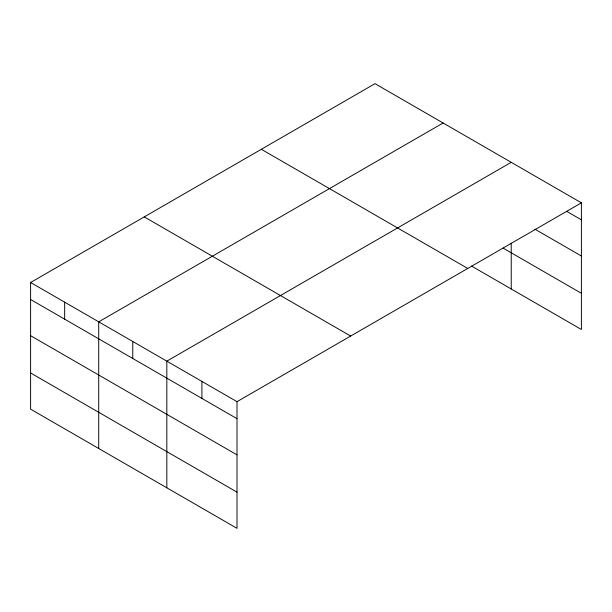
<?xml version="1.0" encoding="UTF-8"?>
<svg xmlns="http://www.w3.org/2000/svg" width="612" height="612" viewBox="0 0 612 612"><rect width="100%" height="100%" fill="white"/><g stroke="black" fill="none" stroke-linecap="round" stroke-linejoin="round"><path stroke-width="0.92" d="M581.4 202.84L374.995 83.668L30.6 282.507L30.6 409.16L237.005 528.332L237.005 401.671L581.4 202.84L581.4 329.493L471.492 266.036M443.111 122.997L98.716 321.836L98.716 448.489M511.227 162.318L166.824 361.157L166.824 487.81M566.712 211.347L581.4 219.83M534.888 229.163L581.4 256.015M503.118 248.105L581.4 293.301M261.347 149.29L467.752 268.454M144.248 216.893L350.653 336.057M30.6 282.507L237.005 401.671M30.6 299.498L237.005 418.669M30.6 335.69L237.005 454.854M30.6 372.976L237.005 492.14M511.227 243.224L511.227 288.979M201.914 381.414L201.914 398.404M132.773 341.496L132.773 358.487M64.658 302.167L64.658 319.166"/></g></svg>
